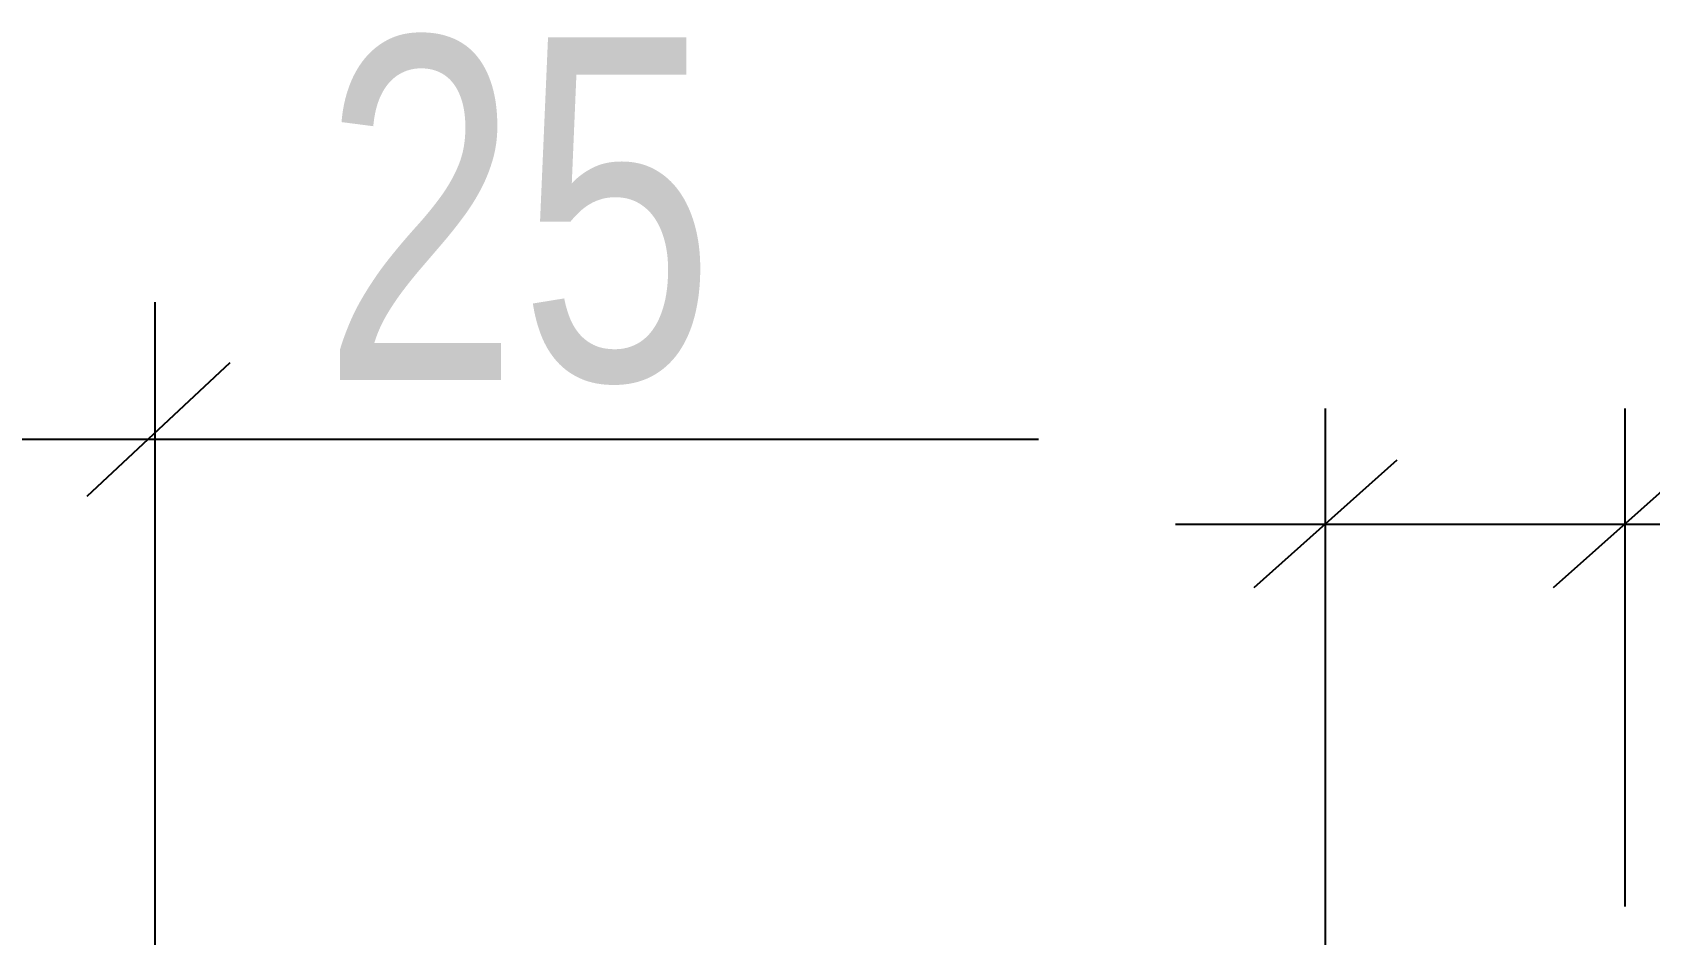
# Model space of a CAD drawing. Header units: millimetres. Extents: x -222 to 619, y -24 to 570.
# Drawn here: x 364.05 to 373.73, y 15.01 to 20.41 of the extents above; entities that cross this region are included whole.
import ezdxf

# ---------------------------------------------------------------- set-up
doc = ezdxf.new("R2010")
doc.units = ezdxf.units.MM
doc.styles.add('Arial Narrow', font='ARIALN.TTF', dxfattribs={"height": 0.2})

# ---------------------------------------------------------------- blocks, each defined once
blk = doc.blocks.new('0_TCM_4503_AIVD_AD_NOTE_BLOCK-43704914-58349')
at = {"color": 7, "linetype": 'Continuous'}
for p, q in [((364.7825, 18.7927), (364.7825, 8.2762)), ((365.2307, 18.4288), (364.3751, 17.6282)), ((371.7908, 18.1547), (371.7908, 13.8272)), ((373.5836, 18.1547), (373.5836, 15.1736)), ((362.0118, 17.9713), (370.0732, 17.9713)), ((372.2186, 17.8454), (371.363, 17.0812)), ((374.0114, 17.8454), (373.1558, 17.0812)), ((370.8944, 17.4633), (378.9558, 17.4633))]:
    blk.add_line(p, q, dxfattribs=at)
at = {"color": 7, "linetype": 'Continuous', "style": 'Arial Narrow', "width": 0.9}
blk.add_text('25', height=2.05103, dxfattribs=at).set_placement((365.7858, 18.3252))

msp = doc.modelspace()

# ---------------------------------------------------------------- block references
msp.add_blockref('0_TCM_4503_AIVD_AD_NOTE_BLOCK-43704914-58349', (0, 0))

doc.saveas('drawing.dxf')
